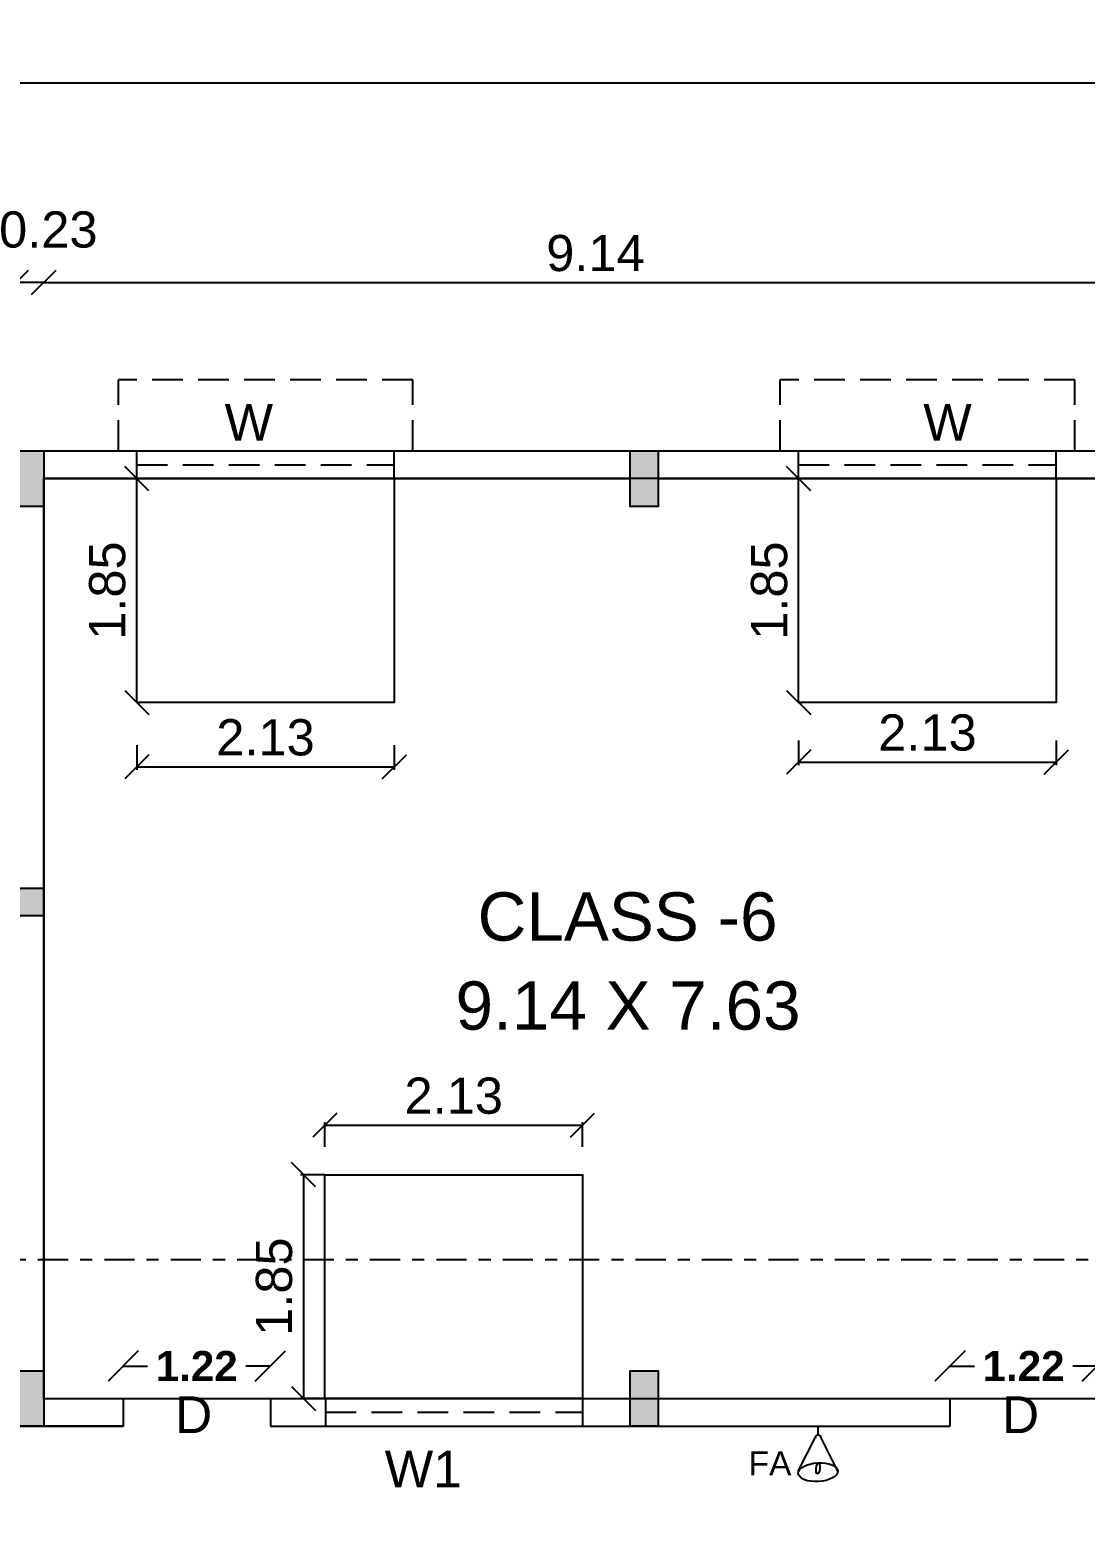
# Model space of a CAD drawing. Header units: metres. Extents: x -7227 to 737, y -45 to 4679.
# Drawn here: x 646.87 to 655.61, y 5.82 to 18.15 of the extents above; entities that cross this region are included whole.
import ezdxf

# ---------------------------------------------------------------- set-up
doc = ezdxf.new("R2010")
doc.units = ezdxf.units.M
doc.header["$LTSCALE"] = 0.2
doc.header["$MEASUREMENT"] = 0
doc.linetypes.add('CENTER', pattern=[2, 1.25, -0.25, 0.25, -0.25])
doc.linetypes.add('HIDDEN', pattern=[9.525, 6.35, -3.175])
for name, color, linetype in [('BLK_1_FLR_1_BLT_UP_AREA', 26, 'Continuous'), ('BLK_1_FLR_1_CARPET_AREA', 10, 'Continuous'), ('BLK_1_FLR_1_EXIT_WIDTH_DOOR', 1, 'Continuous'), ('BLK_1_FLR_1_REGULAR_ROOM_1', 117, 'Continuous'), ('BLK_1_FLR_1_ROOM_1_LIGHT_VENTILATION_1', 117, 'Continuous')]:
    doc.layers.add(name, color=color, linetype=linetype)
doc.layers.add('line', color=7, linetype='Continuous', lineweight=25)
doc.styles.add('ld', font='arial.ttf', dxfattribs={"height": 0.3})
doc.styles.get("Standard").update_dxf_attribs({"font": 'arial.ttf', "height": 0.3})
doc.styles.add('style 1', font='arialbd.ttf', dxfattribs={"height": 0.25})
doc.styles.add('style2', font='arial.ttf', dxfattribs={"height": 60})
doc.dimstyles.new('11', dxfattribs={"dimtxt": 0.25, "dimasz": 0.25, "dimexe": 0.18, "dimexo": 0.0625, "dimgap": 0.09, "dimtad": 0, "dimzin": 0, "dimdsep": 46, "dimtxsty": 'style 1', "dimblk": 'OBLIQUE', "dimcen": 0, "dimse1": 1, "dimse2": 1, "dimadec": 0, "dimazin": 0, "dimtfac": 1, "dimtdec": 4, "dimtofl": 0, "dimtmove": 0, "dimatfit": 3, "dimfxl": 0, "dimtolj": 1, "dimtzin": 0, "dimarcsym": 0})
doc.dimstyles.new('DCR', dxfattribs={"dimtxt": 0.3, "dimasz": 0.2, "dimexe": 0.025, "dimexo": 0, "dimgap": 0.09, "dimtad": 1, "dimzin": 0, "dimdsep": 46, "dimtxsty": 'Standard', "dimblk": 'OBLIQUE', "dimcen": 0.09, "dimadec": 0, "dimazin": 0, "dimtfac": 1, "dimtofl": 0, "dimtmove": 0, "dimatfit": 3, "dimfxl": 0, "dimtolj": 1, "dimtzin": 0, "dimarcsym": 0})

# ---------------------------------------------------------------- blocks, each defined once
blk = doc.blocks.new('_OBLIQUE')
at = {"layer": 'line', "color": 0, "linetype": 'ByBlock', "lineweight": -2}
blk.add_line((-0.5, -0.5), (0.5, 0.5), dxfattribs=at)
blk = doc.blocks.new('*D186')
at = {"color": 0, "linetype": 'HIDDEN', "lineweight": -2}
for p, q in [((639.024, 17.532), (639.024, 17.737)), ((689.743, 17.532), (689.743, 17.737))]:
    blk.add_line(p, q, dxfattribs=at)
at = {"color": 0, "lineweight": -2}
blk.add_line((639.024, 17.712), (689.743, 17.712), dxfattribs=at)
at = {"layer": 'Defpoints', "color": 0}
for p in [(689.743, 17.712), (639.024, 14.662), (689.743, 14.662)]:
    blk.add_point(p, dxfattribs=at)
at = {"color": 0, "lineweight": -2, "xscale": 0.2, "yscale": 0.2, "zscale": 0.2, "rotation": 180}
blk.add_blockref('_OBLIQUE', (639.024, 17.712), dxfattribs=at)
at = {"color": 0, "lineweight": -2, "xscale": 0.2, "yscale": 0.2, "zscale": 0.2}
blk.add_blockref('_OBLIQUE', (689.743, 17.712), dxfattribs=at)
at = {"color": 0, "insert": (664.663, 17.955), "char_height": 0.3, "attachment_point": 5}
blk.add_mtext('\\A1;50.72', dxfattribs=at)
blk = doc.blocks.new('*D188')
at = {"color": 0, "lineweight": -2}
blk.add_line((646.984, 16.057), (656.124, 16.057), dxfattribs=at)
at = {"layer": 'Defpoints', "color": 0}
for p in [(656.124, 16.057), (646.984, 14.432), (656.124, 14.432)]:
    blk.add_point(p, dxfattribs=at)
at = {"color": 0, "lineweight": -2, "xscale": 0.2, "yscale": 0.2, "zscale": 0.2, "rotation": 180}
blk.add_blockref('_OBLIQUE', (646.984, 16.057), dxfattribs=at)
at = {"color": 0, "lineweight": -2, "xscale": 0.2, "yscale": 0.2, "zscale": 0.2}
blk.add_blockref('_OBLIQUE', (656.124, 16.057), dxfattribs=at)
at = {"color": 0, "insert": (651.554, 16.3), "char_height": 0.3, "attachment_point": 5}
blk.add_mtext('\\A1;9.14', dxfattribs=at)
blk = doc.blocks.new('*D73')
at = {"color": 0, "lineweight": -2}
blk.add_line((646.984, 16.057), (646.754, 16.057), dxfattribs=at)
at = {"layer": 'Defpoints', "color": 0}
for p in [(646.754, 16.057), (646.754, 14.432), (646.984, 14.432)]:
    blk.add_point(p, dxfattribs=at)
at = {"color": 0, "lineweight": -2, "xscale": 0.2, "yscale": 0.2, "zscale": 0.2, "rotation": 180}
blk.add_blockref('_OBLIQUE', (646.754, 16.057), dxfattribs=at)
at = {"color": 0, "lineweight": -2, "xscale": 0.2, "yscale": 0.2, "zscale": 0.2}
blk.add_blockref('_OBLIQUE', (646.984, 16.057), dxfattribs=at)
at = {"color": 0, "insert": (647.022, 16.495), "char_height": 0.3, "attachment_point": 5}
blk.add_mtext('\\A1;0.23', dxfattribs=at)
blk = doc.blocks.new('*D316')
at = {"color": 0, "linetype": 'HIDDEN', "lineweight": -2}
for p, q in [((647.755, 14.432), (647.78, 14.432)), ((647.755, 12.577), (647.78, 12.577))]:
    blk.add_line(p, q, dxfattribs=at)
at = {"color": 0, "lineweight": -2}
blk.add_line((647.755, 12.577), (647.755, 14.432), dxfattribs=at)
at = {"layer": 'Defpoints', "color": 0}
for p in [(647.755, 14.432), (647.755, 14.432), (647.755, 12.577)]:
    blk.add_point(p, dxfattribs=at)
at = {"color": 0, "lineweight": -2, "xscale": 0.2, "yscale": 0.2, "zscale": 0.2}
for p, rotation in [((647.755, 14.432), 90), ((647.755, 12.577), 270)]:
    blk.add_blockref('_OBLIQUE', p, dxfattribs=dict(at, rotation=rotation))
at = {"color": 0, "insert": (647.511, 13.504), "char_height": 0.3, "attachment_point": 5, "rotation": 90}
blk.add_mtext('\\A1;1.85', dxfattribs=at)
blk = doc.blocks.new('*D317')
at = {"color": 0, "linetype": 'HIDDEN', "lineweight": -2}
for p, q in [((647.755, 12.223), (647.755, 12.018)), ((649.888, 12.223), (649.888, 12.018))]:
    blk.add_line(p, q, dxfattribs=at)
at = {"color": 0, "lineweight": -2}
blk.add_line((647.755, 12.043), (649.888, 12.043), dxfattribs=at)
at = {"layer": 'Defpoints', "color": 0}
for p in [(647.755, 12.577), (649.888, 12.577), (649.888, 12.043)]:
    blk.add_point(p, dxfattribs=at)
at = {"color": 0, "lineweight": -2, "xscale": 0.2, "yscale": 0.2, "zscale": 0.2, "rotation": 180}
blk.add_blockref('_OBLIQUE', (647.755, 12.043), dxfattribs=at)
at = {"color": 0, "lineweight": -2, "xscale": 0.2, "yscale": 0.2, "zscale": 0.2}
blk.add_blockref('_OBLIQUE', (649.888, 12.043), dxfattribs=at)
at = {"color": 0, "insert": (648.821, 12.286), "char_height": 0.3, "attachment_point": 5}
blk.add_mtext('\\A1;2.13', dxfattribs=at)
blk = doc.blocks.new('*D318')
at = {"color": 0, "linetype": 'HIDDEN', "lineweight": -2}
for p, q in [((653.237, 14.432), (653.262, 14.432)), ((653.237, 12.577), (653.262, 12.577))]:
    blk.add_line(p, q, dxfattribs=at)
at = {"color": 0, "lineweight": -2}
blk.add_line((653.237, 12.577), (653.237, 14.432), dxfattribs=at)
at = {"layer": 'Defpoints', "color": 0}
for p in [(653.237, 14.432), (653.237, 14.432), (653.237, 12.577)]:
    blk.add_point(p, dxfattribs=at)
at = {"color": 0, "lineweight": -2, "xscale": 0.2, "yscale": 0.2, "zscale": 0.2}
for p, rotation in [((653.237, 14.432), 90), ((653.237, 12.577), 270)]:
    blk.add_blockref('_OBLIQUE', p, dxfattribs=dict(at, rotation=rotation))
at = {"color": 0, "insert": (652.994, 13.504), "char_height": 0.3, "attachment_point": 5, "rotation": 90}
blk.add_mtext('\\A1;1.85', dxfattribs=at)
blk = doc.blocks.new('*D319')
at = {"color": 0, "linetype": 'HIDDEN', "lineweight": -2}
for p, q in [((653.237, 12.263), (653.237, 12.058)), ((655.371, 12.263), (655.371, 12.058))]:
    blk.add_line(p, q, dxfattribs=at)
at = {"color": 0, "lineweight": -2}
blk.add_line((653.237, 12.083), (655.371, 12.083), dxfattribs=at)
at = {"layer": 'Defpoints', "color": 0}
for p in [(653.237, 12.577), (655.371, 12.577), (655.371, 12.083)]:
    blk.add_point(p, dxfattribs=at)
at = {"color": 0, "lineweight": -2, "xscale": 0.2, "yscale": 0.2, "zscale": 0.2, "rotation": 180}
blk.add_blockref('_OBLIQUE', (653.237, 12.083), dxfattribs=at)
at = {"color": 0, "lineweight": -2, "xscale": 0.2, "yscale": 0.2, "zscale": 0.2}
blk.add_blockref('_OBLIQUE', (655.371, 12.083), dxfattribs=at)
at = {"color": 0, "insert": (654.304, 12.326), "char_height": 0.3, "attachment_point": 5}
blk.add_mtext('\\A1;2.13', dxfattribs=at)
blk = doc.blocks.new('*D328')
at = {"color": 0, "linetype": 'HIDDEN', "lineweight": -2}
for p, q in [((649.313, 8.893), (649.313, 9.098)), ((651.447, 8.893), (651.447, 9.098))]:
    blk.add_line(p, q, dxfattribs=at)
at = {"color": 0, "lineweight": -2}
blk.add_line((649.313, 9.073), (651.447, 9.073), dxfattribs=at)
at = {"layer": 'Defpoints', "color": 0}
for p in [(651.447, 9.073), (649.313, 8.663), (651.447, 8.663)]:
    blk.add_point(p, dxfattribs=at)
at = {"color": 0, "lineweight": -2, "xscale": 0.2, "yscale": 0.2, "zscale": 0.2, "rotation": 180}
blk.add_blockref('_OBLIQUE', (649.313, 9.073), dxfattribs=at)
at = {"color": 0, "lineweight": -2, "xscale": 0.2, "yscale": 0.2, "zscale": 0.2}
blk.add_blockref('_OBLIQUE', (651.447, 9.073), dxfattribs=at)
at = {"color": 0, "insert": (650.38, 9.316), "char_height": 0.3, "attachment_point": 5}
blk.add_mtext('\\A1;2.13', dxfattribs=at)
blk = doc.blocks.new('*D329')
at = {"color": 0, "linetype": 'HIDDEN', "lineweight": -2}
for p, q in [((649.313, 8.663), (649.111, 8.663)), ((649.313, 6.808), (649.111, 6.808))]:
    blk.add_line(p, q, dxfattribs=at)
at = {"color": 0, "lineweight": -2}
blk.add_line((649.136, 8.663), (649.136, 6.808), dxfattribs=at)
at = {"layer": 'Defpoints', "color": 0}
for p in [(649.313, 8.663), (649.136, 6.808), (649.313, 6.808)]:
    blk.add_point(p, dxfattribs=at)
at = {"color": 0, "lineweight": -2, "xscale": 0.2, "yscale": 0.2, "zscale": 0.2}
for p, rotation in [((649.136, 8.663), 90), ((649.136, 6.808), 270)]:
    blk.add_blockref('_OBLIQUE', p, dxfattribs=dict(at, rotation=rotation))
at = {"color": 0, "insert": (648.893, 7.735), "char_height": 0.3, "attachment_point": 5, "rotation": 90}
blk.add_mtext('\\A1;1.85', dxfattribs=at)
blk = doc.blocks.new('*D345')
at = {"layer": 'BLK_1_FLR_1_EXIT_WIDTH_DOOR', "color": 2, "lineweight": -2}
for p, q in [((647.642, 7.077), (647.844, 7.077)), ((648.861, 7.077), (648.658, 7.077))]:
    blk.add_line(p, q, dxfattribs=at)
at = {"layer": 'Defpoints', "color": 0}
for p in [(648.861, 7.077), (647.642, 6.808), (648.861, 6.808)]:
    blk.add_point(p, dxfattribs=at)
at = {"layer": 'BLK_1_FLR_1_EXIT_WIDTH_DOOR', "color": 2, "lineweight": -2, "xscale": 0.25, "yscale": 0.25, "zscale": 0.25, "rotation": 180}
blk.add_blockref('_OBLIQUE', (647.642, 7.077), dxfattribs=at)
at = {"layer": 'BLK_1_FLR_1_EXIT_WIDTH_DOOR', "color": 2, "lineweight": -2, "xscale": 0.25, "yscale": 0.25, "zscale": 0.25}
blk.add_blockref('_OBLIQUE', (648.861, 7.077), dxfattribs=at)
at = {"layer": 'BLK_1_FLR_1_EXIT_WIDTH_DOOR', "color": 2, "lineweight": 20, "insert": (648.251, 7.077), "char_height": 0.25, "attachment_point": 5, "style": 'style 1'}
blk.add_mtext('\\A1;1.22', dxfattribs=at)
blk = doc.blocks.new('*D346')
at = {"layer": 'BLK_1_FLR_1_EXIT_WIDTH_DOOR', "color": 2, "lineweight": -2}
for p, q in [((654.49, 7.077), (654.693, 7.077)), ((655.71, 7.077), (655.507, 7.077))]:
    blk.add_line(p, q, dxfattribs=at)
at = {"layer": 'Defpoints', "color": 0}
for p in [(655.71, 7.077), (654.49, 6.808), (655.71, 6.808)]:
    blk.add_point(p, dxfattribs=at)
at = {"layer": 'BLK_1_FLR_1_EXIT_WIDTH_DOOR', "color": 2, "lineweight": -2, "xscale": 0.25, "yscale": 0.25, "zscale": 0.25, "rotation": 180}
blk.add_blockref('_OBLIQUE', (654.49, 7.077), dxfattribs=at)
at = {"layer": 'BLK_1_FLR_1_EXIT_WIDTH_DOOR', "color": 2, "lineweight": -2, "xscale": 0.25, "yscale": 0.25, "zscale": 0.25}
blk.add_blockref('_OBLIQUE', (655.71, 7.077), dxfattribs=at)
at = {"layer": 'BLK_1_FLR_1_EXIT_WIDTH_DOOR', "color": 2, "lineweight": 20, "insert": (655.1, 7.077), "char_height": 0.25, "attachment_point": 5, "style": 'style 1'}
blk.add_mtext('\\A1;1.22', dxfattribs=at)

msp = doc.modelspace()

# ---------------------------------------------------------------- hatches: boundary and pattern name
h = msp.add_hatch(color=256)
h.dxf.hatch_style = 1
h.paths.add_polyline_path([(639.254, 14.665), (639.024, 14.665), (639.024, 14.205), (639.254, 14.205)])
h.paths.add_polyline_path([(646.984, 14.665), (646.754, 14.665), (646.754, 14.205), (646.984, 14.205)])
h.paths.add_polyline_path([(639.254, 7.038), (639.024, 7.038), (639.024, 6.578), (639.254, 6.578)])
h.paths.add_polyline_path([(646.754, 6.578), (646.984, 6.578), (646.984, 7.038), (646.754, 7.038)])
h.paths.add_polyline_path([(656.124, 14.205), (656.354, 14.205), (656.354, 14.665), (656.124, 14.665)])
h.paths.add_polyline_path([(656.354, 7.038), (656.124, 7.038), (656.124, 6.578), (656.354, 6.578)])
h.paths.add_polyline_path([(665.647, 14.665), (665.417, 14.665), (665.417, 14.205), (665.647, 14.205)])
h.paths.add_polyline_path([(665.922, 14.665), (665.692, 14.665), (665.692, 14.205), (665.922, 14.205)])
h.paths.add_polyline_path([(665.692, 6.578), (665.922, 6.578), (665.922, 7.038), (665.692, 7.038)])
h.paths.add_polyline_path([(665.417, 6.578), (665.647, 6.578), (665.647, 7.038), (665.417, 7.038)])
h.paths.add_polyline_path([(671.283, 14.665), (671.053, 14.665), (671.053, 14.205), (671.283, 14.205)])
h.paths.add_polyline_path([(671.283, 7.038), (671.053, 7.038), (671.053, 6.578), (671.283, 6.578)])
h.paths.add_polyline_path([(675.898, 7.038), (675.668, 7.038), (675.668, 6.578), (675.898, 6.578)])
h.paths.add_polyline_path([(675.898, 14.665), (675.668, 14.665), (675.668, 14.205), (675.898, 14.205)])
h.paths.add_polyline_path([(680.283, 14.205), (680.513, 14.205), (680.513, 14.665), (680.283, 14.665)])
h.paths.add_polyline_path([(680.283, 6.578), (680.513, 6.578), (680.513, 7.038), (680.283, 7.038)])
h.paths.add_polyline_path([(689.513, 6.578), (689.743, 6.578), (689.743, 7.038), (689.513, 7.038)])
h.paths.add_polyline_path([(684.898, 6.578), (685.128, 6.578), (685.128, 7.038), (684.898, 7.038)])
h.paths.add_polyline_path([(689.743, 14.665), (689.513, 14.665), (689.513, 14.205), (689.743, 14.205)])
h.paths.add_polyline_path([(685.128, 14.665), (684.898, 14.665), (684.898, 14.205), (685.128, 14.205)])
h.paths.add_polyline_path([(689.513, 4.118), (689.743, 4.118), (689.743, 4.578), (689.513, 4.578)])
h.paths.add_polyline_path([(680.513, -4.567), (680.283, -4.567), (680.283, -5.027), (680.513, -5.027)])
h.paths.add_polyline_path([(680.513, 4.578), (680.283, 4.578), (680.283, 4.118), (680.513, 4.118)])
h.paths.add_polyline_path([(671.283, 4.578), (671.053, 4.578), (671.053, 4.118), (671.283, 4.118)])
h.paths.add_polyline_path([(671.283, -4.567), (671.053, -4.567), (671.053, -5.027), (671.283, -5.027)])
h.paths.add_polyline_path([(656.124, 4.118), (656.354, 4.118), (656.354, 4.578), (656.124, 4.578)])
h.paths.add_polyline_path([(656.124, -5.027), (656.354, -5.027), (656.354, -4.567), (656.124, -4.567)])
h.paths.add_polyline_path([(646.984, -4.567), (646.754, -4.567), (646.754, -5.027), (646.984, -5.027)])
h.paths.add_polyline_path([(646.754, 4.118), (646.984, 4.118), (646.984, 4.578), (646.754, 4.578)])
h.paths.add_polyline_path([(639.254, 4.578), (639.024, 4.578), (639.024, 4.118), (639.254, 4.118)])
h.paths.add_polyline_path([(639.254, -4.567), (639.024, -4.567), (639.024, -5.027), (639.254, -5.027)])
h = msp.add_hatch(color=256)
h.dxf.hatch_style = 1
h.paths.add_polyline_path([(652.072, 14.665), (651.842, 14.665), (651.842, 14.205), (652.072, 14.205)])
h.paths.add_polyline_path([(652.072, 7.038), (651.842, 7.038), (651.842, 6.578), (652.072, 6.578)])
h.paths.add_polyline_path([(661, 7.038), (660.77, 7.038), (660.77, 6.578), (661, 6.578)])
h.paths.add_polyline_path([(661, 14.665), (660.77, 14.665), (660.77, 14.205), (661, 14.205)])
h = msp.add_hatch(color=256)
h.dxf.hatch_style = 1
h.paths.add_polyline_path([(646.984, 11.038), (646.984, 10.808), (646.524, 10.808), (646.524, 11.038)])

# ---------------------------------------------------------------- linework, layer by layer
at = {"linetype": 'HIDDEN', "ltscale": 0.2}
for p, q in [((647.602, 14.662), (647.602, 15.251)), ((650.041, 15.251), (647.602, 15.251)), ((650.041, 14.662), (650.041, 15.251)), ((653.085, 14.662), (653.085, 15.251)), ((655.524, 15.251), (653.085, 15.251)), ((655.524, 14.662), (655.524, 15.251))]:
    msp.add_line(p, q, dxfattribs=at)
for p, q in [((639.024, 14.662), (689.743, 14.662)), ((647.755, 14.432), (647.755, 14.66)), ((649.888, 14.432), (649.888, 14.66)), ((653.237, 14.432), (653.237, 14.66)), ((655.371, 14.432), (655.371, 14.66)), ((646.984, 14.432), (651.842, 14.432)), ((646.984, 14.432), (646.984, 6.808)), ((652.072, 14.432), (656.124, 14.432)), ((646.984, 6.808), (647.642, 6.808)), ((647.642, 6.808), (647.642, 6.578)), ((648.862, 6.808), (651.842, 6.808)), ((648.862, 6.808), (648.862, 6.578)), ((649.318, 6.808), (649.318, 6.58)), ((651.447, 6.808), (651.447, 6.58)), ((652.072, 6.808), (654.49, 6.808)), ((654.49, 6.808), (654.49, 6.578)), ((646.754, 6.578), (647.642, 6.578)), ((648.862, 6.578), (654.49, 6.578)), ((653.398, 6.505), (653.398, 6.578)), ((653.234, 6.207), (653.373, 6.481)), ((653.562, 6.207), (653.423, 6.481))]:
    msp.add_line(p, q)
at = {"color": 4, "linetype": 'HIDDEN', "ltscale": 0.2}
for p, q in [((647.755, 14.546), (649.888, 14.546)), ((653.237, 14.546), (655.371, 14.546)), ((649.318, 6.694), (651.447, 6.694))]:
    msp.add_line(p, q, dxfattribs=at)
at = {"linetype": 'CENTER'}
msp.add_line((645.286, 7.961), (694.657, 7.961), dxfattribs=at)
for points in [[(646.984, 14.202), (646.754, 14.202), (646.754, 14.662), (646.984, 14.662)], [(652.072, 14.202), (651.842, 14.202), (651.842, 14.662), (652.072, 14.662)], [(646.984, 11.038), (646.984, 10.808), (646.524, 10.808), (646.524, 11.038)], [(646.984, 6.578), (646.754, 6.578), (646.754, 7.038), (646.984, 7.038)], [(652.072, 6.578), (651.842, 6.578), (651.842, 7.038), (652.072, 7.038)]]:
    msp.add_lwpolyline(points, close=True)
msp.add_arc((653.398, 6.48), 0.0247, 1.9134, 178.0866)
for centre, major_axis, ratio in [((653.398, 6.197), (-0.164, -0.01), 0.473513), ((653.397, 6.229), (-0.0045, -0.0461), 0.330638)]:
    msp.add_ellipse(centre, major_axis=major_axis, ratio=ratio)
at = {"layer": 'BLK_1_FLR_1_BLT_UP_AREA', "color": 27}
msp.add_lwpolyline([(689.743, 14.662), (689.743, -5.027), (671.053, -5.027), (671.053, 4.348), (656.354, 4.348), (656.354, -5.027), (639.024, -5.027), (639.024, 14.662), (689.743, 14.662)], close=True, dxfattribs=at)
at = {"layer": 'BLK_1_FLR_1_CARPET_AREA', "color": 27}
for points in [[(656.124, 14.432), (652.072, 14.432), (652.072, 14.202), (651.842, 14.202), (651.842, 14.432), (646.984, 14.432), (646.984, 14.202), (646.984, 6.808), (647.642, 6.808), (647.642, 6.578), (646.754, 6.578)], [(646.524, 11.038), (646.984, 11.038), (646.984, 14.202), (646.754, 14.202)]]:
    msp.add_lwpolyline(points, dxfattribs=at)
at = {"layer": 'BLK_1_FLR_1_REGULAR_ROOM_1', "color": 3, "linetype": 'Continuous'}
msp.add_lwpolyline([(656.122, 14.432), (646.982, 14.432), (646.982, 6.808), (656.122, 6.808)], close=True, dxfattribs=at)
at = {"layer": 'BLK_1_FLR_1_ROOM_1_LIGHT_VENTILATION_1', "color": 232}
for points in [[(647.755, 14.432), (649.888, 14.432), (649.888, 12.577), (647.755, 12.577)], [(653.237, 14.432), (655.371, 14.432), (655.371, 12.577), (653.237, 12.577)], [(649.313, 8.663), (651.447, 8.663), (651.447, 6.808), (649.313, 6.808)]]:
    msp.add_lwpolyline(points, close=True, dxfattribs=at)

# ---------------------------------------------------------------- texts
at = {"color": 7, "style": 'ld'}
for s, p in [('CLASS -6', (650.578, 10.603)), ('9.14 X 7.63', (650.395, 9.865))]:
    msp.add_text(s, height=0.4, dxfattribs=at).set_placement(p)
at = {"style": 'style2'}
for s, insert, char_height, attachment_point in [('W', (648.884, 15.052), 0.305, 3), ('W', (654.671, 15.052), 0.305, 3), ('D', (648.072, 6.826), 0.305, 1), ('D', (654.921, 6.826), 0.305, 1), ('W1', (650.447, 6.376), 0.3048, 3), ('FA', (653.178, 6.37), 0.2, 3)]:
    msp.add_mtext_dynamic_manual_height_columns(s, width=5.66297, gutter_width=7.621, heights=[0], dxfattribs=dict(at, insert=insert, char_height=char_height, attachment_point=attachment_point))

# ---------------------------------------------------------------- dimensions: what is measured, and where the dimension line sits
at = {"color": 1}
dim = msp.add_linear_dim(base=(689.743, 17.712), p1=(639.024, 14.662), p2=(689.743, 14.662), dimstyle='DCR', override={"dimfxl": 0.18, "dimarcsym": 2}, dxfattribs=at)
dim.commit()
dim.dimension.update_dxf_attribs({"geometry": '*D186', "text_midpoint": (664.663, 17.712), "dimtype": 160})
dim = msp.add_linear_dim(base=(646.754, 16.057), p1=(646.984, 14.432), p2=(646.754, 14.432), angle=180, dimstyle='DCR', override={"dimse1": 1, "dimse2": 1, "dimtmove": 2, "dimfxl": 1.25, "dimarcsym": 2})
dim.commit()
dim.dimension.update_dxf_attribs({"geometry": '*D73', "text_midpoint": (647.022, 16.495), "dimtype": 161})
dim = msp.add_aligned_dim(p1=(646.984, 14.432), p2=(656.124, 14.432), distance=1.625, dimstyle='DCR', override={"dimse1": 1, "dimse2": 1, "dimfxl": 1.25, "dimarcsym": 2})
dim.commit()
dim.dimension.update_dxf_attribs({"geometry": '*D188', "text_midpoint": (651.554, 16.3)})
at = {"color": 232}
for base, p1, p2, picture, middle in [((647.7545, 14.4317), (647.7545, 12.5771), (647.7545, 14.4317), '*D316', (647.5114, 13.5044)), ((653.2373, 14.4317), (653.2373, 12.5771), (653.2373, 14.4317), '*D318', (652.9942, 13.5044)), ((649.1358, 6.8082), (649.3131, 8.6628), (649.3131, 6.8082), '*D329', (648.8926, 7.7355))]:
    dim = msp.add_linear_dim(base=base, p1=p1, p2=p2, angle=90, dimstyle='DCR', override={"dimfxl": 0.18, "dimarcsym": 2}, dxfattribs=at)
    dim.commit()
    dim.dimension.update_dxf_attribs({"geometry": picture, "text_midpoint": middle})
for base, p1, p2, picture, middle in [((649.888, 12.043), (647.755, 12.577), (649.888, 12.577), '*D317', (648.821, 12.043)), ((655.371, 12.083), (653.237, 12.577), (655.371, 12.577), '*D319', (654.304, 12.083)), ((651.447, 9.073), (649.313, 8.663), (651.447, 8.663), '*D328', (650.38, 9.073))]:
    dim = msp.add_linear_dim(base=base, p1=p1, p2=p2, dimstyle='DCR', override={"dimfxl": 0.18, "dimarcsym": 2}, dxfattribs=at)
    dim.commit()
    dim.dimension.update_dxf_attribs({"geometry": picture, "text_midpoint": middle, "dimtype": 160})
at = {"layer": 'BLK_1_FLR_1_EXIT_WIDTH_DOOR', "color": 2, "lineweight": 20}
for base, p1, p2, picture, middle in [((648.861, 7.077), (647.642, 6.808), (648.861, 6.808), '*D345', (648.251, 7.077)), ((655.71, 7.077), (654.49, 6.808), (655.71, 6.808), '*D346', (655.1, 7.077))]:
    dim = msp.add_linear_dim(base=base, p1=p1, p2=p2, dimstyle='11', override={"dimclrd": 2, "dimclrt": 2, "dimfxlon": 1}, dxfattribs=at)
    dim.commit()
    dim.dimension.update_dxf_attribs({"geometry": picture, "text_midpoint": middle})

doc.saveas('drawing.dxf')
